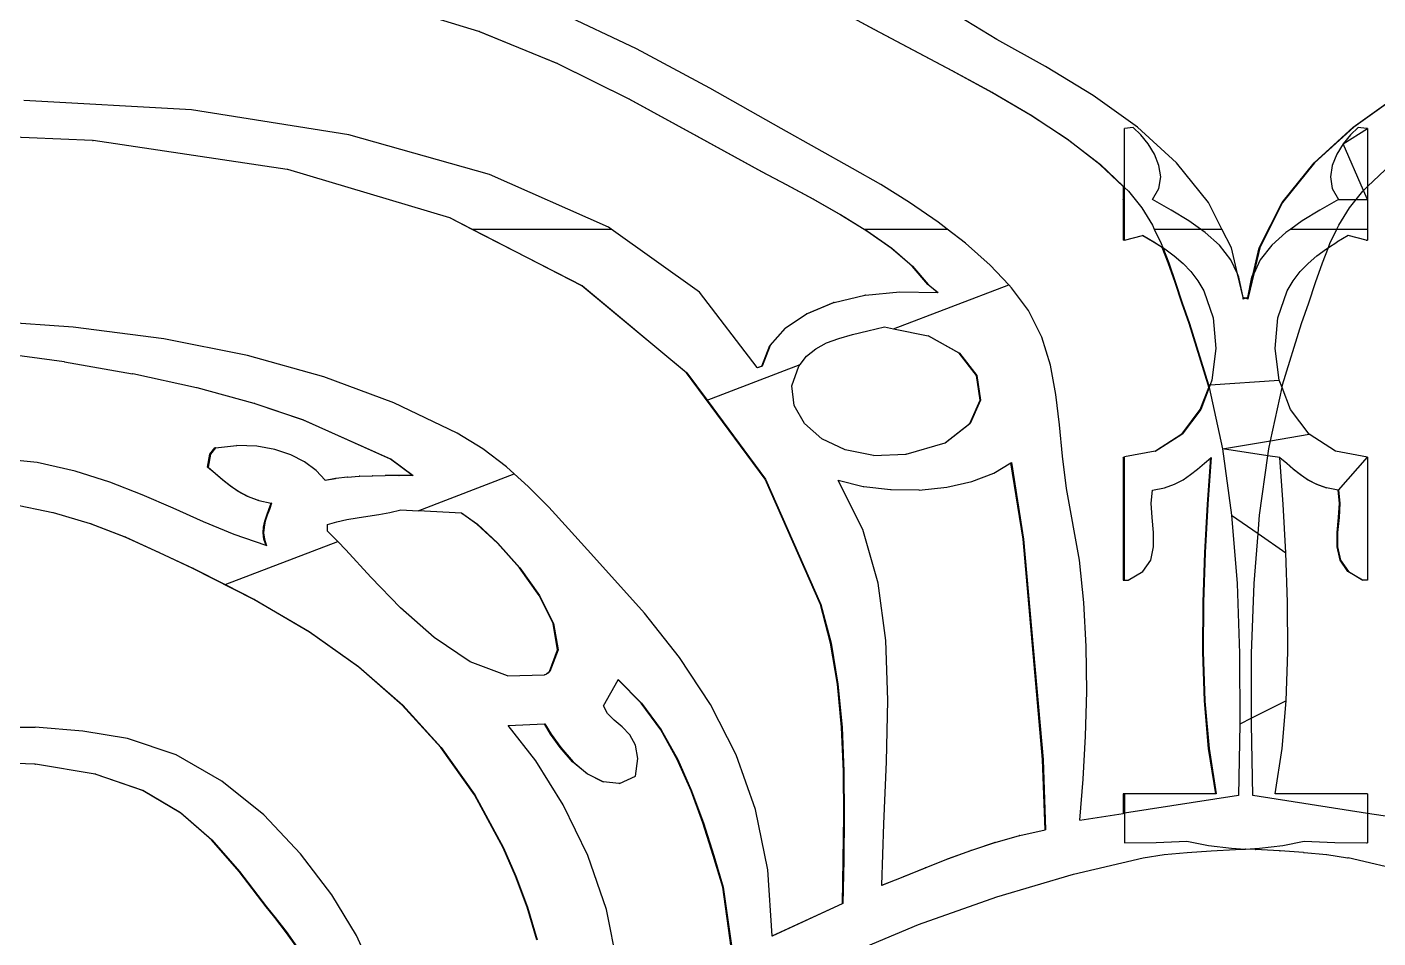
# Model space of a CAD drawing. Header units: inches. Extents: x 3672 to 10975, y -27382 to -746.
# Drawn here: x 4097.61 to 4111.33, y -26881.43 to -26872.18 of the extents above; entities that cross this region are included whole.
import ezdxf

# ---------------------------------------------------------------- set-up
doc = ezdxf.new("R2010")
doc.units = ezdxf.units.IN
doc.header["$LTSCALE"] = 17
doc.header["$MEASUREMENT"] = 0
doc.layers.add('25 BOT BAR', color=12, linetype='Continuous', lineweight=25)

# ---------------------------------------------------------------- blocks, each defined once
blk = doc.blocks.new('A$C99292ed1')
for p, q in [((35.45, 17.778), (33.987, 18.898)), ((34.205, 17.903), (33.469, 18.404)), ((33.474, 18.404), (34.21, 17.903)), ((30.192, 17.881), (29.323, 18.209)), ((31.792, 17.66), (31.002, 18.123)), ((30.985, 17.474), (30.192, 17.881)), ((30.196, 17.881), (30.192, 17.881)), ((30.196, 17.881), (30.99, 17.474)), ((34.997, 17.381), (34.205, 17.903)), ((34.21, 17.903), (34.205, 17.903)), ((34.21, 17.903), (35.002, 17.381)), ((35.946, 17.436), (35.45, 17.778)), ((32.536, 17.161), (31.792, 17.66)), ((31.717, 17.021), (30.985, 17.474)), ((30.99, 17.474), (30.985, 17.474)), ((30.99, 17.474), (31.721, 17.021)), ((36.429, 17.067), (35.946, 17.436)), ((35.402, 17.104), (34.997, 17.381)), ((35.002, 17.381), (34.997, 17.381)), ((35.002, 17.381), (35.406, 17.104)), ((33.26, 16.647), (32.536, 17.161)), ((32.404, 16.552), (31.717, 17.021)), ((31.721, 17.021), (31.717, 17.021)), ((31.721, 17.021), (32.409, 16.552)), ((35.795, 16.815), (35.402, 17.104)), ((35.406, 17.104), (35.402, 17.104)), ((35.406, 17.104), (35.8, 16.815)), ((36.879, 16.663), (36.429, 17.067)), ((39.072, 16.663), (39.522, 17.067)), ((39.527, 17.067), (39.077, 16.663)), ((27.274, 16.884), (25.571, 17.003)), ((28.87, 16.566), (27.274, 16.884)), ((36.165, 16.51), (35.795, 16.815)), ((35.8, 16.815), (35.795, 16.815)), ((35.8, 16.815), (36.17, 16.51)), ((26.268, 16.497), (23.943, 16.617)), ((33.987, 16.14), (33.26, 16.647)), ((36.836, 16.658), (36.749, 16.649)), ((36.749, 15.897), (36.749, 16.649)), ((36.913, 16.565), (36.836, 16.658)), ((37.276, 16.213), (36.879, 16.663)), ((38.674, 16.213), (39.072, 16.663)), ((39.077, 16.663), (38.679, 16.213)), ((38.968, 16.451), (39.216, 16.649)), ((39.12, 16.658), (39.043, 16.565)), ((39.072, 16.663), (39.077, 16.663)), ((39.207, 16.649), (39.12, 16.658)), ((39.216, 16.649), (39.207, 16.649)), ((39.216, 16.649), (39.216, 15.909)), ((26.268, 16.497), (26.273, 16.497)), ((28.245, 16.128), (26.273, 16.497)), ((30.3, 16.064), (28.87, 16.566)), ((33.064, 16.098), (32.404, 16.552)), ((32.409, 16.552), (32.404, 16.552)), ((32.409, 16.552), (33.069, 16.098)), ((36.499, 16.189), (36.165, 16.51)), ((36.17, 16.51), (36.165, 16.51)), ((36.17, 16.51), (36.504, 16.189)), ((36.988, 16.451), (36.913, 16.565)), ((39.043, 16.565), (38.968, 16.451)), ((37.053, 16.32), (36.988, 16.451)), ((38.968, 16.451), (38.903, 16.32)), ((39.176, 15.86), (38.968, 16.451)), ((37.098, 16.179), (37.053, 16.32)), ((37.601, 15.706), (37.276, 16.213)), ((38.35, 15.706), (38.674, 16.213)), ((38.679, 16.213), (38.354, 15.706)), ((38.674, 16.213), (38.679, 16.213)), ((38.903, 16.32), (38.857, 16.179)), ((28.25, 16.128), (28.245, 16.128)), ((29.895, 15.511), (28.25, 16.128)), ((31.507, 15.394), (30.3, 16.064)), ((33.315, 15.933), (33.064, 16.098)), ((33.069, 16.098), (33.064, 16.098)), ((33.069, 16.098), (33.319, 15.933)), ((34.272, 15.938), (33.987, 16.14)), ((36.504, 16.189), (36.499, 16.189)), ((36.734, 15.909), (36.499, 16.189)), ((36.504, 16.189), (36.734, 15.914)), ((37.116, 16.033), (37.098, 16.179)), ((38.857, 16.179), (38.839, 16.033)), ((39.216, 15.909), (39.452, 16.189)), ((33.585, 15.75), (33.315, 15.933)), ((33.319, 15.933), (33.315, 15.933)), ((33.319, 15.933), (33.59, 15.75)), ((34.565, 15.709), (34.272, 15.938)), ((37.098, 15.887), (37.116, 16.033)), ((38.839, 16.033), (38.858, 15.887)), ((36.734, 15.914), (36.734, 15.909)), ((36.734, 15.914), (36.749, 15.897)), ((36.749, 15.892), (36.734, 15.909)), ((36.734, 15.909), (36.734, 15.746)), ((36.734, 15.746), (36.749, 15.787)), ((36.749, 15.897), (36.789, 15.85)), ((36.749, 15.892), (36.749, 15.897)), ((36.749, 15.787), (36.749, 15.892)), ((36.749, 15.746), (36.749, 15.787)), ((36.789, 15.85), (36.923, 15.64)), ((37.034, 15.746), (37.098, 15.887)), ((38.858, 15.887), (38.921, 15.746)), ((39.1, 15.746), (39.167, 15.85)), ((39.167, 15.85), (39.176, 15.86)), ((39.176, 15.86), (39.216, 15.909)), ((39.216, 15.746), (39.176, 15.86)), ((39.216, 15.909), (39.216, 15.746)), ((33.863, 15.553), (33.585, 15.75)), ((33.59, 15.75), (33.585, 15.75)), ((33.59, 15.75), (33.867, 15.553)), ((34.855, 15.458), (34.565, 15.709)), ((36.734, 15.746), (36.734, 15.371)), ((36.749, 15.746), (36.734, 15.746)), ((36.749, 15.371), (36.749, 15.746)), ((37.223, 15.61), (37.034, 15.746)), ((37.737, 15.371), (37.601, 15.706)), ((38.117, 15.132), (38.35, 15.706)), ((38.354, 15.706), (38.122, 15.132)), ((38.35, 15.706), (38.354, 15.706)), ((38.921, 15.746), (38.733, 15.61)), ((38.921, 15.746), (39.1, 15.746)), ((39.033, 15.64), (39.1, 15.746)), ((39.1, 15.746), (39.216, 15.746)), ((39.216, 15.746), (39.216, 15.371)), ((31.238, 14.649), (29.895, 15.511)), ((29.899, 15.511), (29.895, 15.511)), ((29.899, 15.511), (30.118, 15.371)), ((34.132, 15.344), (33.863, 15.553)), ((33.867, 15.553), (33.863, 15.553)), ((33.867, 15.553), (34.103, 15.371)), ((36.923, 15.64), (37.031, 15.418)), ((37.403, 15.473), (37.223, 15.61)), ((38.733, 15.61), (38.553, 15.473)), ((38.924, 15.418), (39.033, 15.64)), ((30.118, 15.371), (31.534, 15.371)), ((30.118, 15.371), (31.243, 14.649)), ((31.534, 15.371), (31.507, 15.394)), ((32.433, 14.571), (31.534, 15.371)), ((34.103, 15.371), (34.137, 15.344)), ((34.103, 15.371), (34.946, 15.371)), ((34.946, 15.371), (34.855, 15.458)), ((35.132, 15.191), (34.946, 15.371)), ((36.749, 15.371), (36.734, 15.371)), ((36.734, 15.371), (36.734, 15.228)), ((36.749, 15.232), (36.749, 15.371)), ((37.031, 15.418), (37.05, 15.371)), ((37.05, 15.371), (37.121, 15.185)), ((37.05, 15.371), (37.519, 15.371)), ((37.519, 15.371), (37.403, 15.473)), ((37.519, 15.371), (37.737, 15.371)), ((37.568, 15.328), (37.519, 15.371)), ((37.834, 15.132), (37.737, 15.371)), ((38.436, 15.371), (38.388, 15.328)), ((38.553, 15.473), (38.436, 15.371)), ((38.436, 15.371), (38.906, 15.371)), ((38.835, 15.185), (38.906, 15.371)), ((38.906, 15.371), (38.924, 15.418)), ((38.906, 15.371), (39.216, 15.371)), ((39.216, 15.371), (39.216, 15.228)), ((34.379, 15.126), (34.132, 15.344)), ((34.137, 15.344), (34.132, 15.344)), ((34.137, 15.344), (34.384, 15.126)), ((36.749, 15.232), (36.734, 15.228)), ((36.749, 15.231), (36.734, 15.228)), ((36.749, 15.231), (36.931, 15.289)), ((36.749, 15.231), (36.749, 15.232)), ((36.931, 15.289), (36.935, 15.29)), ((37.045, 15.206), (36.931, 15.289)), ((36.935, 15.29), (37.049, 15.206)), ((37.712, 15.166), (37.568, 15.328)), ((38.388, 15.328), (38.244, 15.166)), ((39.021, 15.29), (38.906, 15.206)), ((39.202, 15.231), (39.021, 15.29)), ((39.202, 15.231), (39.216, 15.228)), ((34.59, 14.899), (34.379, 15.126)), ((34.384, 15.126), (34.379, 15.126)), ((34.384, 15.126), (34.595, 14.899)), ((35.385, 14.911), (35.132, 15.191)), ((37.045, 15.206), (37.049, 15.206)), ((37.132, 15.136), (37.045, 15.206)), ((37.049, 15.206), (37.13, 15.141)), ((37.121, 15.185), (37.136, 15.136)), ((37.132, 15.136), (37.13, 15.141)), ((37.13, 15.141), (37.136, 15.136)), ((37.193, 14.943), (37.132, 15.136)), ((37.136, 15.136), (37.197, 14.943)), ((37.136, 15.136), (37.156, 15.12)), ((37.156, 15.12), (37.254, 15.031)), ((37.828, 14.98), (37.712, 15.166)), ((37.895, 14.802), (37.834, 15.132)), ((38.056, 14.802), (38.117, 15.132)), ((38.122, 15.132), (38.065, 14.827)), ((38.117, 15.132), (38.122, 15.132)), ((38.244, 15.166), (38.127, 14.98)), ((38.701, 15.031), (38.8, 15.12)), ((38.758, 14.943), (38.819, 15.136)), ((38.8, 15.12), (38.819, 15.136)), ((38.819, 15.136), (38.906, 15.206)), ((38.819, 15.136), (38.835, 15.185)), ((37.254, 15.031), (37.343, 14.935)), ((37.895, 14.802), (37.828, 14.98)), ((38.127, 14.98), (38.061, 14.802)), ((38.612, 14.935), (38.701, 15.031)), ((34.751, 14.667), (34.59, 14.899)), ((34.595, 14.899), (34.59, 14.899)), ((34.595, 14.899), (34.755, 14.667)), ((35.572, 14.664), (35.385, 14.911)), ((37.262, 14.691), (37.193, 14.943)), ((37.197, 14.943), (37.193, 14.943)), ((37.197, 14.943), (37.267, 14.691)), ((37.343, 14.935), (37.423, 14.83)), ((37.423, 14.83), (37.494, 14.714)), ((38.056, 14.802), (38.065, 14.827)), ((38.065, 14.827), (38.061, 14.802)), ((38.461, 14.714), (38.532, 14.83)), ((38.532, 14.83), (38.612, 14.935)), ((38.689, 14.691), (38.758, 14.943)), ((37.33, 14.433), (37.262, 14.691)), ((37.267, 14.691), (37.262, 14.691)), ((37.267, 14.691), (37.335, 14.433)), ((37.494, 14.714), (37.555, 14.584)), ((37.91, 14.761), (37.895, 14.802)), ((37.952, 14.502), (37.895, 14.802)), ((37.952, 14.502), (37.91, 14.761)), ((37.999, 14.502), (38.041, 14.761)), ((38.061, 14.802), (38.004, 14.502)), ((38.045, 14.761), (38.027, 14.647)), ((38.041, 14.761), (38.056, 14.802)), ((38.045, 14.761), (38.041, 14.761)), ((38.061, 14.802), (38.045, 14.761)), ((38.401, 14.584), (38.461, 14.714)), ((38.62, 14.433), (38.689, 14.691)), ((31.243, 14.649), (31.238, 14.649)), ((32.298, 13.543), (31.238, 14.649)), ((31.243, 14.649), (32.303, 13.543)), ((33.019, 13.611), (32.433, 14.571)), ((34.116, 14.529), (34.467, 14.573)), ((34.403, 14.104), (35.572, 14.664)), ((34.467, 14.573), (34.85, 14.564)), ((34.85, 14.564), (34.751, 14.667)), ((34.755, 14.667), (34.751, 14.667)), ((34.755, 14.667), (34.855, 14.564)), ((34.855, 14.564), (34.85, 14.564)), ((35.602, 14.625), (35.572, 14.664)), ((35.772, 14.336), (35.602, 14.625)), ((37.555, 14.584), (37.648, 14.242)), ((37.999, 14.502), (38.027, 14.647)), ((38.027, 14.647), (38.004, 14.502)), ((38.307, 14.242), (38.401, 14.584)), ((33.519, 14.296), (33.793, 14.436)), ((33.798, 14.436), (33.524, 14.296)), ((33.798, 14.436), (33.793, 14.436)), ((33.798, 14.436), (34.112, 14.529)), ((34.116, 14.529), (34.112, 14.529)), ((37.404, 14.17), (37.33, 14.433)), ((37.335, 14.433), (37.33, 14.433)), ((37.335, 14.433), (37.409, 14.17)), ((37.975, 14.492), (37.952, 14.502)), ((37.954, 14.481), (37.952, 14.502)), ((37.978, 14.491), (37.954, 14.481)), ((37.975, 14.492), (37.999, 14.502)), ((37.978, 14.491), (37.975, 14.492)), ((38, 14.5), (37.978, 14.491)), ((38.001, 14.481), (37.978, 14.491)), ((38, 14.5), (37.999, 14.502)), ((38.004, 14.502), (37.999, 14.502)), ((38.004, 14.502), (38, 14.5)), ((38.004, 14.502), (38.001, 14.481)), ((38.547, 14.17), (38.62, 14.433)), ((33.301, 14.113), (33.519, 14.296)), ((33.524, 14.296), (33.306, 14.113)), ((33.524, 14.296), (33.519, 14.296)), ((35.908, 13.998), (35.772, 14.336)), ((26.071, 14.125), (25.072, 14.211)), ((37.597, 13.392), (37.404, 14.17)), ((37.409, 14.17), (37.404, 14.17)), ((37.409, 14.17), (37.602, 13.392)), ((37.648, 14.242), (37.677, 13.852)), ((38.279, 13.852), (38.307, 14.242)), ((38.353, 13.392), (38.547, 14.17)), ((26.993, 13.975), (26.071, 14.125)), ((33.146, 13.89), (33.301, 14.113)), ((33.306, 14.113), (33.151, 13.89)), ((33.306, 14.113), (33.301, 14.113)), ((33.846, 13.981), (33.985, 14.03)), ((33.985, 14.03), (34.14, 14.077)), ((34.14, 14.077), (34.309, 14.128)), ((34.309, 14.128), (34.403, 14.104)), ((34.403, 14.104), (34.753, 14.015)), ((35.068, 13.795), (34.753, 14.015)), ((34.753, 14.015), (34.758, 14.015)), ((34.758, 14.015), (35.073, 13.795)), ((35.996, 13.642), (35.908, 13.998)), ((27.841, 13.763), (26.993, 13.975)), ((33.064, 13.631), (33.146, 13.89)), ((33.151, 13.89), (33.069, 13.631)), ((33.151, 13.89), (33.146, 13.89)), ((33.612, 13.85), (33.721, 13.924)), ((33.721, 13.924), (33.846, 13.981)), ((25.979, 13.683), (25.272, 13.803)), ((28.618, 13.492), (27.841, 13.763)), ((33.453, 13.65), (33.518, 13.755)), ((33.518, 13.755), (33.612, 13.85)), ((35.245, 13.51), (35.068, 13.795)), ((35.073, 13.795), (35.068, 13.795)), ((35.073, 13.795), (35.25, 13.51)), ((37.677, 13.852), (37.636, 13.453)), ((38.32, 13.453), (38.279, 13.852)), ((25.983, 13.683), (25.979, 13.683)), ((25.983, 13.683), (26.672, 13.532)), ((32.508, 13.197), (33.453, 13.65)), ((33.019, 13.611), (33.064, 13.631)), ((33.02, 13.61), (33.019, 13.611)), ((33.069, 13.631), (33.02, 13.61)), ((33.069, 13.631), (33.064, 13.631)), ((33.371, 13.38), (33.441, 13.631)), ((33.441, 13.631), (33.453, 13.65)), ((36.052, 13.27), (35.996, 13.642)), ((26.677, 13.532), (26.672, 13.532)), ((27.324, 13.354), (26.677, 13.532)), ((29.326, 13.164), (28.618, 13.492)), ((32.303, 13.543), (32.298, 13.543)), ((33.098, 12.194), (32.298, 13.543)), ((32.303, 13.543), (32.508, 13.197)), ((35.25, 13.51), (35.245, 13.51)), ((35.282, 13.198), (35.245, 13.51)), ((35.25, 13.51), (35.287, 13.198)), ((37.618, 13.394), (38.32, 13.453)), ((37.636, 13.453), (37.618, 13.394)), ((38.348, 13.359), (38.32, 13.453)), ((27.329, 13.354), (27.324, 13.354)), ((27.909, 13.157), (27.329, 13.354)), ((33.393, 13.132), (33.371, 13.38)), ((37.518, 13.079), (37.603, 13.359)), ((37.608, 13.359), (37.523, 13.079)), ((37.603, 13.359), (37.597, 13.392)), ((37.602, 13.392), (37.597, 13.392)), ((37.602, 13.392), (37.618, 13.394)), ((37.602, 13.392), (37.606, 13.369)), ((37.603, 13.359), (37.606, 13.369)), ((37.606, 13.369), (37.608, 13.359)), ((37.618, 13.394), (37.608, 13.359)), ((37.608, 13.359), (37.742, 12.579)), ((38.232, 12.683), (38.348, 13.359)), ((38.348, 13.359), (38.353, 13.392)), ((38.433, 13.079), (38.348, 13.359)), ((32.508, 13.197), (33.102, 12.194)), ((35.176, 12.901), (35.282, 13.198)), ((35.287, 13.198), (35.181, 12.901)), ((35.287, 13.198), (35.282, 13.198)), ((36.089, 12.884), (36.052, 13.27)), ((27.914, 13.157), (27.909, 13.157)), ((28.403, 12.946), (27.909, 13.157)), ((27.914, 13.157), (28.407, 12.946)), ((29.97, 12.78), (29.326, 13.164)), ((33.497, 12.902), (33.393, 13.132)), ((37.329, 12.766), (37.518, 13.079)), ((37.523, 13.079), (37.333, 12.766)), ((37.518, 13.079), (37.523, 13.079)), ((38.622, 12.766), (38.433, 13.079)), ((29.295, 12.448), (28.403, 12.946)), ((28.407, 12.946), (28.403, 12.946)), ((28.407, 12.946), (29.3, 12.448)), ((33.673, 12.708), (33.497, 12.902)), ((34.926, 12.658), (35.176, 12.901)), ((35.181, 12.901), (34.931, 12.658)), ((35.181, 12.901), (35.176, 12.901)), ((30.23, 12.58), (29.97, 12.78)), ((36.119, 12.486), (36.089, 12.884)), ((37.059, 12.551), (37.329, 12.766)), ((37.332, 12.765), (37.064, 12.551)), ((37.332, 12.765), (37.329, 12.766)), ((37.332, 12.765), (37.333, 12.766)), ((38.232, 12.683), (38.622, 12.766)), ((38.891, 12.551), (38.622, 12.766)), ((33.911, 12.567), (33.673, 12.708)), ((34.532, 12.511), (34.926, 12.658)), ((34.931, 12.658), (34.926, 12.658)), ((37.742, 12.579), (38.232, 12.683)), ((38.214, 12.579), (38.232, 12.683)), ((25.704, 12.407), (24.9, 12.506)), ((27.435, 12.345), (27.46, 12.511)), ((27.465, 12.511), (27.44, 12.345)), ((27.46, 12.511), (27.51, 12.594)), ((27.465, 12.511), (27.46, 12.511)), ((27.515, 12.594), (27.465, 12.511)), ((27.515, 12.594), (27.51, 12.594)), ((27.515, 12.594), (27.729, 12.621)), ((27.729, 12.621), (27.733, 12.621)), ((27.734, 12.621), (27.733, 12.621)), ((27.936, 12.612), (27.734, 12.621)), ((28.118, 12.572), (27.936, 12.612)), ((28.28, 12.504), (28.118, 12.572)), ((28.42, 12.413), (28.28, 12.504)), ((30.47, 12.351), (30.23, 12.58)), ((34.2, 12.496), (33.911, 12.567)), ((34.2, 12.496), (34.528, 12.511)), ((34.532, 12.511), (34.528, 12.511)), ((37.059, 12.551), (36.749, 12.478)), ((37.059, 12.551), (37.064, 12.551)), ((37.742, 12.579), (37.836, 11.736)), ((38.204, 12.492), (37.742, 12.579)), ((38.12, 11.736), (38.204, 12.492)), ((38.204, 12.492), (38.214, 12.579)), ((38.326, 12.469), (38.204, 12.492)), ((39.216, 12.476), (38.891, 12.551)), ((26.091, 12.296), (25.704, 12.407)), ((28.537, 12.303), (28.42, 12.413)), ((29.3, 12.448), (29.295, 12.448)), ((29.518, 12.241), (29.295, 12.448)), ((29.3, 12.448), (29.523, 12.241)), ((30.551, 12.261), (30.47, 12.351)), ((35.422, 12.269), (35.594, 12.404)), ((35.594, 12.404), (35.599, 12.407)), ((35.718, 11.432), (35.594, 12.404)), ((35.599, 12.407), (35.723, 11.432)), ((36.158, 12.077), (36.119, 12.486)), ((36.734, 12.476), (36.749, 12.478)), ((36.734, 12.476), (36.734, 10.912)), ((36.749, 12.454), (36.734, 12.476)), ((36.749, 12.454), (36.749, 12.478)), ((36.749, 10.912), (36.749, 12.454)), ((37.49, 12.323), (37.559, 12.396)), ((37.559, 12.396), (37.624, 12.464)), ((37.591, 11.875), (37.624, 12.464)), ((37.629, 12.469), (37.596, 11.875)), ((37.624, 12.464), (37.629, 12.469)), ((38.326, 12.469), (38.397, 12.396)), ((38.327, 12.464), (38.326, 12.469)), ((38.392, 12.396), (38.327, 12.464)), ((38.359, 11.875), (38.327, 12.464)), ((38.46, 12.323), (38.392, 12.396)), ((38.392, 12.396), (38.397, 12.396)), ((38.397, 12.396), (38.465, 12.323)), ((38.921, 12.054), (39.216, 12.476)), ((39.216, 12.476), (39.216, 10.912)), ((26.444, 12.155), (26.091, 12.296)), ((27.512, 12.266), (27.435, 12.345)), ((27.44, 12.345), (27.435, 12.345)), ((27.44, 12.345), (27.517, 12.266)), ((27.586, 12.186), (27.512, 12.266)), ((27.517, 12.266), (27.512, 12.266)), ((27.517, 12.266), (27.591, 12.186)), ((28.63, 12.18), (28.537, 12.303)), ((28.852, 12.22), (28.74, 12.203)), ((28.857, 12.22), (28.852, 12.22)), ((28.857, 12.22), (28.976, 12.231)), ((28.981, 12.231), (28.976, 12.231)), ((28.981, 12.231), (29.106, 12.238)), ((29.11, 12.238), (29.106, 12.238)), ((29.11, 12.238), (29.24, 12.241)), ((29.245, 12.241), (29.24, 12.241)), ((29.378, 12.242), (29.245, 12.241)), ((29.378, 12.242), (29.38, 12.242)), ((29.383, 12.242), (29.38, 12.242)), ((29.518, 12.241), (29.383, 12.242)), ((29.523, 12.241), (29.518, 12.241)), ((29.575, 11.794), (30.551, 12.261)), ((30.693, 12.101), (30.551, 12.261)), ((35.199, 12.164), (35.422, 12.269)), ((37.343, 12.188), (37.42, 12.253)), ((37.42, 12.253), (37.49, 12.323)), ((38.531, 12.253), (38.46, 12.323)), ((38.465, 12.323), (38.46, 12.323)), ((38.465, 12.323), (38.535, 12.253)), ((38.607, 12.188), (38.531, 12.253)), ((38.535, 12.253), (38.531, 12.253)), ((38.535, 12.253), (38.612, 12.188)), ((26.772, 11.995), (26.444, 12.155)), ((27.664, 12.108), (27.586, 12.186)), ((27.591, 12.186), (27.586, 12.186)), ((27.591, 12.186), (27.668, 12.108)), ((27.668, 12.108), (27.664, 12.108)), ((27.747, 12.037), (27.664, 12.108)), ((27.668, 12.108), (27.752, 12.037)), ((28.63, 12.18), (28.735, 12.203)), ((28.631, 12.179), (28.63, 12.18)), ((28.735, 12.203), (28.631, 12.179)), ((28.74, 12.203), (28.735, 12.203)), ((30.902, 11.837), (30.693, 12.101)), ((33.102, 12.194), (33.098, 12.194)), ((33.66, 10.603), (33.098, 12.194)), ((33.102, 12.194), (33.664, 10.603)), ((33.838, 12.179), (33.839, 12.177)), ((34.094, 12.098), (33.839, 12.177)), ((34.092, 11.556), (33.839, 12.177)), ((34.099, 12.098), (34.094, 12.098)), ((34.373, 12.058), (34.099, 12.098)), ((34.664, 12.056), (34.942, 12.092)), ((34.942, 12.092), (35.199, 12.164)), ((36.29, 11.164), (36.158, 12.077)), ((37.034, 12.054), (37.155, 12.086)), ((37.155, 12.086), (37.256, 12.131)), ((37.256, 12.131), (37.343, 12.188)), ((38.694, 12.131), (38.607, 12.188)), ((38.612, 12.188), (38.607, 12.188)), ((38.612, 12.188), (38.699, 12.131)), ((38.796, 12.086), (38.694, 12.131)), ((38.699, 12.131), (38.694, 12.131)), ((38.699, 12.131), (38.801, 12.086)), ((38.801, 12.086), (38.796, 12.086)), ((38.917, 12.054), (38.801, 12.086)), ((27.085, 11.825), (26.772, 11.995)), ((27.752, 12.037), (27.747, 12.037)), ((27.842, 11.974), (27.747, 12.037)), ((27.752, 12.037), (27.847, 11.974)), ((27.952, 11.924), (27.842, 11.974)), ((27.847, 11.974), (27.842, 11.974)), ((27.847, 11.974), (27.956, 11.924)), ((34.378, 12.058), (34.373, 12.058)), ((34.659, 12.056), (34.378, 12.058)), ((34.664, 12.056), (34.659, 12.056)), ((37.019, 11.89), (37.034, 12.054)), ((38.931, 11.89), (38.917, 12.054)), ((38.921, 12.054), (38.917, 12.054)), ((38.921, 12.054), (38.936, 11.89)), ((25.865, 11.769), (25.44, 11.879)), ((27.393, 11.654), (27.085, 11.825)), ((27.956, 11.924), (27.952, 11.924)), ((27.956, 11.924), (28.08, 11.888)), ((28.036, 11.736), (28.058, 11.811)), ((28.063, 11.811), (28.041, 11.736)), ((28.058, 11.811), (28.08, 11.888)), ((28.063, 11.811), (28.058, 11.811)), ((28.085, 11.888), (28.063, 11.811)), ((28.085, 11.888), (28.08, 11.888)), ((29.288, 11.773), (29.398, 11.805)), ((29.398, 11.805), (29.575, 11.794)), ((31.101, 11.566), (30.902, 11.837)), ((37.028, 11.708), (37.019, 11.89)), ((37.564, 11.259), (37.591, 11.875)), ((37.596, 11.875), (37.569, 11.263)), ((37.591, 11.875), (37.596, 11.875)), ((38.387, 11.259), (38.359, 11.875)), ((38.923, 11.708), (38.931, 11.89)), ((38.936, 11.89), (38.927, 11.708)), ((38.936, 11.89), (38.931, 11.89)), ((25.87, 11.769), (25.865, 11.769)), ((26.247, 11.626), (25.87, 11.769)), ((28.017, 11.662), (28.036, 11.736)), ((28.041, 11.736), (28.022, 11.662)), ((28.041, 11.736), (28.036, 11.736)), ((28.748, 11.654), (28.849, 11.682)), ((28.849, 11.682), (28.954, 11.704)), ((28.954, 11.704), (29.064, 11.725)), ((29.064, 11.725), (29.176, 11.747)), ((29.176, 11.747), (29.288, 11.773)), ((30.014, 11.764), (29.575, 11.794)), ((30.171, 11.624), (30.014, 11.764)), ((30.014, 11.764), (30.019, 11.764)), ((30.019, 11.764), (30.176, 11.624)), ((37.042, 11.519), (37.028, 11.708)), ((37.836, 11.736), (37.891, 10.868)), ((37.836, 11.736), (38.105, 11.503)), ((38.105, 11.503), (38.12, 11.736)), ((38.908, 11.519), (38.923, 11.708)), ((38.927, 11.708), (38.913, 11.519)), ((38.927, 11.708), (38.923, 11.708)), ((26.599, 11.456), (26.247, 11.626)), ((26.252, 11.626), (26.247, 11.626)), ((26.252, 11.626), (26.604, 11.456)), ((27.707, 11.492), (27.393, 11.654)), ((28, 11.511), (28.004, 11.587)), ((28.004, 11.587), (28.017, 11.662)), ((28.009, 11.587), (28.004, 11.587)), ((28.009, 11.587), (28.005, 11.511)), ((28.022, 11.662), (28.009, 11.587)), ((28.022, 11.662), (28.017, 11.662)), ((28.655, 11.619), (28.748, 11.654)), ((28.655, 11.536), (28.655, 11.619)), ((28.758, 11.403), (28.655, 11.536)), ((30.379, 11.381), (30.171, 11.624)), ((30.176, 11.624), (30.171, 11.624)), ((30.176, 11.624), (30.384, 11.381)), ((31.293, 11.298), (31.101, 11.566)), ((34.247, 10.874), (34.092, 11.556)), ((26.94, 11.265), (26.599, 11.456)), ((26.604, 11.456), (26.599, 11.456)), ((26.604, 11.456), (26.945, 11.265)), ((27.613, 10.855), (28.758, 11.403)), ((28.03, 11.352), (27.707, 11.492)), ((28.005, 11.511), (28, 11.511)), ((28.008, 11.432), (28, 11.511)), ((28.005, 11.511), (28.013, 11.432)), ((28.03, 11.352), (28.008, 11.432)), ((28.013, 11.432), (28.008, 11.432)), ((28.013, 11.432), (28.035, 11.349)), ((28.841, 11.297), (28.758, 11.403)), ((35.916, 8.633), (35.718, 11.432)), ((35.718, 11.432), (35.723, 11.432)), ((35.723, 11.432), (35.921, 8.633)), ((37.044, 11.334), (37.042, 11.519)), ((38.064, 10.868), (38.105, 11.503)), ((38.105, 11.503), (38.387, 11.259)), ((38.907, 11.334), (38.908, 11.519)), ((38.913, 11.519), (38.908, 11.519)), ((38.913, 11.519), (38.912, 11.334)), ((27.287, 11.059), (26.94, 11.265)), ((26.945, 11.265), (26.94, 11.265)), ((26.945, 11.265), (27.291, 11.059)), ((28.035, 11.349), (28.03, 11.352)), ((29.092, 10.952), (28.841, 11.297)), ((30.602, 11.069), (30.379, 11.381)), ((30.384, 11.381), (30.379, 11.381)), ((30.384, 11.381), (30.606, 11.069)), ((31.482, 11.038), (31.293, 11.298)), ((37.014, 11.165), (37.044, 11.334)), ((37.546, 10.631), (37.564, 11.259)), ((37.568, 11.259), (37.55, 10.631)), ((37.569, 11.263), (37.564, 11.259)), ((37.564, 11.259), (37.568, 11.259)), ((37.569, 11.263), (37.568, 11.259)), ((38.405, 10.631), (38.387, 11.259)), ((38.937, 11.165), (38.907, 11.334)), ((38.912, 11.334), (38.907, 11.334)), ((38.912, 11.334), (38.942, 11.165)), ((36.336, 10.63), (36.29, 11.164)), ((36.934, 11.021), (37.014, 11.165)), ((39.017, 11.021), (38.937, 11.165)), ((38.942, 11.165), (38.937, 11.165)), ((38.942, 11.165), (39.022, 11.021)), ((27.907, 10.666), (27.287, 11.059)), ((27.291, 11.059), (27.287, 11.059)), ((27.291, 11.059), (27.613, 10.855)), ((30.802, 10.718), (30.602, 11.069)), ((30.606, 11.069), (30.602, 11.069)), ((30.606, 11.069), (30.807, 10.718)), ((31.872, 10.494), (31.482, 11.038)), ((36.786, 10.914), (36.934, 11.021)), ((39.165, 10.914), (39.017, 11.021)), ((39.022, 11.021), (39.017, 11.021)), ((39.022, 11.021), (39.169, 10.914)), ((27.613, 10.855), (27.912, 10.666)), ((29.395, 10.561), (29.092, 10.952)), ((34.324, 10.147), (34.247, 10.874)), ((36.734, 10.912), (36.749, 10.912)), ((36.749, 10.912), (36.786, 10.914)), ((37.891, 10.868), (37.916, 9.982)), ((38.039, 9.982), (38.064, 10.868)), ((39.169, 10.914), (39.165, 10.914)), ((39.202, 10.912), (39.169, 10.914)), ((39.216, 10.912), (39.202, 10.912)), ((30.944, 10.36), (30.802, 10.718)), ((30.807, 10.718), (30.802, 10.718)), ((30.807, 10.718), (30.949, 10.36)), ((28.466, 10.254), (27.907, 10.666)), ((27.912, 10.666), (27.907, 10.666)), ((27.912, 10.666), (28.471, 10.254)), ((33.664, 10.603), (33.66, 10.603)), ((33.763, 10.114), (33.66, 10.603)), ((33.664, 10.603), (33.768, 10.114)), ((36.359, 10.071), (36.336, 10.63)), ((37.543, 10.002), (37.546, 10.631)), ((37.546, 10.631), (37.55, 10.631)), ((37.55, 10.631), (37.548, 10.002)), ((38.408, 10.002), (38.405, 10.631)), ((29.737, 10.183), (29.395, 10.561)), ((32.229, 9.93), (31.872, 10.494)), ((30.991, 10.028), (30.944, 10.36)), ((30.949, 10.36), (30.944, 10.36)), ((30.949, 10.36), (30.996, 10.028)), ((28.968, 9.811), (28.466, 10.254)), ((28.471, 10.254), (28.466, 10.254)), ((28.471, 10.254), (28.972, 9.811)), ((30.104, 9.876), (29.737, 10.183)), ((30.907, 9.752), (30.991, 10.028)), ((30.996, 10.028), (30.912, 9.752)), ((30.996, 10.028), (30.991, 10.028)), ((33.833, 9.592), (33.763, 10.114)), ((33.768, 10.114), (33.763, 10.114)), ((33.768, 10.114), (33.838, 9.592)), ((34.345, 9.387), (34.324, 10.147)), ((36.364, 9.5), (36.359, 10.071)), ((32.543, 9.333), (32.229, 9.93)), ((37.543, 10.002), (37.548, 10.002)), ((37.56, 9.38), (37.543, 10.002)), ((37.548, 10.002), (37.565, 9.38)), ((37.916, 9.982), (37.918, 9.083)), ((38.037, 9.158), (38.039, 9.982)), ((38.391, 9.38), (38.408, 10.002)), ((29.413, 9.326), (28.968, 9.811)), ((28.972, 9.811), (28.968, 9.811)), ((28.972, 9.811), (29.418, 9.326)), ((30.483, 9.699), (30.104, 9.876)), ((30.896, 9.739), (30.907, 9.752)), ((30.912, 9.752), (30.901, 9.739)), ((30.912, 9.752), (30.907, 9.752)), ((30.483, 9.699), (30.858, 9.711)), ((30.858, 9.711), (30.873, 9.72)), ((30.862, 9.711), (30.858, 9.711)), ((30.878, 9.72), (30.862, 9.711)), ((30.873, 9.72), (30.882, 9.725)), ((30.878, 9.72), (30.873, 9.72)), ((30.887, 9.725), (30.878, 9.72)), ((30.882, 9.725), (30.89, 9.732)), ((30.887, 9.725), (30.882, 9.725)), ((30.895, 9.732), (30.887, 9.725)), ((30.89, 9.732), (30.896, 9.739)), ((30.895, 9.732), (30.89, 9.732)), ((30.901, 9.739), (30.895, 9.732)), ((30.901, 9.739), (30.896, 9.739)), ((31.457, 9.317), (31.604, 9.645)), ((31.604, 9.645), (31.606, 9.649)), ((31.838, 9.352), (31.604, 9.645)), ((31.606, 9.649), (31.843, 9.352)), ((33.874, 9.046), (33.833, 9.592)), ((33.838, 9.592), (33.833, 9.592)), ((33.838, 9.592), (33.879, 9.046)), ((36.352, 8.933), (36.364, 9.5)), ((32.038, 9.011), (31.838, 9.352)), ((31.838, 9.352), (31.843, 9.352)), ((31.843, 9.352), (32.042, 9.011)), ((32.804, 8.693), (32.543, 9.333)), ((34.332, 8.606), (34.345, 9.387)), ((37.56, 9.38), (37.565, 9.38)), ((37.602, 8.775), (37.56, 9.38)), ((37.56, 9.38), (37.565, 9.377)), ((37.565, 9.38), (37.565, 9.377)), ((37.565, 9.377), (37.607, 8.775)), ((38.391, 9.38), (38.037, 9.158)), ((38.349, 8.775), (38.391, 9.38)), ((29.804, 8.789), (29.413, 9.326)), ((29.418, 9.326), (29.413, 9.326)), ((29.418, 9.326), (29.809, 8.789)), ((31.498, 9.221), (31.457, 9.317)), ((31.566, 9.136), (31.498, 9.221)), ((30.49, 9.068), (30.858, 9.089)), ((30.769, 8.62), (30.49, 9.068)), ((30.919, 8.956), (30.858, 9.089)), ((30.858, 9.089), (30.862, 9.089)), ((30.862, 9.089), (30.924, 8.956)), ((31.646, 9.049), (31.566, 9.136)), ((37.918, 9.083), (37.905, 8.176)), ((38.037, 9.158), (37.918, 9.083)), ((38.037, 9.083), (38.037, 9.158)), ((38.051, 8.176), (38.037, 9.083)), ((25.193, 9.046), (25.685, 9.045)), ((26.169, 8.994), (25.685, 9.045)), ((26.622, 8.902), (26.169, 8.994)), ((31.017, 8.786), (30.919, 8.956)), ((30.924, 8.956), (30.919, 8.956)), ((30.924, 8.956), (31.022, 8.786)), ((31.723, 8.946), (31.646, 9.049)), ((31.781, 8.817), (31.723, 8.946)), ((32.205, 8.636), (32.038, 9.011)), ((32.042, 9.011), (32.038, 9.011)), ((32.042, 9.011), (32.21, 8.636)), ((33.879, 9.046), (33.874, 9.046)), ((33.893, 8.484), (33.874, 9.046)), ((33.879, 9.046), (33.898, 8.484)), ((36.327, 8.384), (36.352, 8.933)), ((27.118, 8.695), (26.622, 8.902)), ((30.145, 8.188), (29.804, 8.789)), ((29.809, 8.789), (29.804, 8.789)), ((29.809, 8.789), (30.149, 8.188)), ((31.143, 8.607), (31.017, 8.786)), ((31.022, 8.786), (31.017, 8.786)), ((31.022, 8.786), (31.148, 8.607)), ((31.805, 8.647), (31.781, 8.817)), ((27.582, 8.361), (27.118, 8.695)), ((31.78, 8.425), (31.805, 8.647)), ((33.002, 7.998), (32.804, 8.693)), ((37.602, 8.775), (37.607, 8.775)), ((37.674, 8.197), (37.602, 8.775)), ((37.607, 8.775), (37.679, 8.197)), ((38.277, 8.197), (38.349, 8.775)), ((25.682, 8.576), (24.91, 8.612)), ((25.682, 8.576), (25.687, 8.576)), ((26.295, 8.449), (25.687, 8.576)), ((31.047, 8.058), (30.769, 8.62)), ((31.29, 8.452), (31.143, 8.607)), ((31.148, 8.607), (31.143, 8.607)), ((31.148, 8.607), (31.295, 8.452)), ((32.346, 8.239), (32.205, 8.636)), ((32.21, 8.636), (32.205, 8.636)), ((32.21, 8.636), (32.351, 8.239)), ((34.304, 7.818), (34.332, 8.606)), ((35.941, 7.741), (35.916, 8.633)), ((35.921, 8.633), (35.916, 8.633)), ((35.921, 8.633), (35.946, 7.741)), ((26.777, 8.24), (26.295, 8.449)), ((26.3, 8.449), (26.295, 8.449)), ((26.3, 8.449), (26.782, 8.24)), ((31.45, 8.35), (31.29, 8.452)), ((31.295, 8.452), (31.29, 8.452)), ((31.295, 8.452), (31.455, 8.35)), ((31.619, 8.331), (31.78, 8.425)), ((33.898, 8.484), (33.893, 8.484)), ((33.897, 7.918), (33.893, 8.484)), ((33.898, 8.484), (33.901, 7.918)), ((36.293, 7.866), (36.327, 8.384)), ((27.16, 7.959), (26.777, 8.24)), ((26.782, 8.24), (26.777, 8.24)), ((26.782, 8.24), (27.165, 7.959)), ((28.006, 7.931), (27.582, 8.361)), ((31.455, 8.35), (31.45, 8.35)), ((31.614, 8.331), (31.455, 8.35)), ((31.619, 8.331), (31.614, 8.331)), ((32.467, 7.829), (32.346, 8.239)), ((32.351, 8.239), (32.346, 8.239)), ((32.351, 8.239), (32.472, 7.829)), ((30.436, 7.513), (30.145, 8.188)), ((30.149, 8.188), (30.145, 8.188)), ((30.149, 8.188), (30.441, 7.513)), ((36.749, 8.197), (36.734, 8.197)), ((36.734, 8.197), (36.734, 7.95)), ((36.749, 8.197), (36.749, 7.954)), ((37.674, 8.197), (36.749, 8.197)), ((37.905, 8.176), (36.749, 7.954)), ((37.679, 8.197), (37.674, 8.197)), ((39.217, 7.951), (38.051, 8.176)), ((39.217, 8.197), (38.277, 8.197)), ((39.217, 8.197), (39.217, 7.951)), ((27.476, 7.613), (27.16, 7.959)), ((27.165, 7.959), (27.16, 7.959)), ((27.165, 7.959), (27.48, 7.613)), ((31.296, 7.417), (31.047, 8.058)), ((33.127, 7.235), (33.002, 7.998)), ((28.38, 7.439), (28.006, 7.931)), ((32.572, 7.417), (32.467, 7.829)), ((32.472, 7.829), (32.467, 7.829)), ((32.472, 7.829), (32.577, 7.417)), ((33.891, 7.356), (33.897, 7.918)), ((33.901, 7.918), (33.896, 7.356)), ((33.901, 7.918), (33.897, 7.918)), ((36.293, 7.866), (36.734, 7.95)), ((36.734, 7.95), (36.749, 7.954)), ((36.749, 7.954), (36.748, 7.577)), ((39.217, 7.951), (39.217, 7.577)), ((39.658, 7.866), (39.217, 7.951)), ((34.284, 7.038), (34.304, 7.818)), ((35.686, 7.668), (35.941, 7.741)), ((35.946, 7.741), (35.941, 7.741)), ((27.755, 7.213), (27.476, 7.613)), ((27.48, 7.613), (27.476, 7.613)), ((27.48, 7.613), (27.76, 7.213)), ((35.189, 7.48), (35.431, 7.58)), ((35.436, 7.58), (35.194, 7.48)), ((35.436, 7.58), (35.431, 7.58)), ((35.436, 7.58), (35.682, 7.668)), ((35.686, 7.668), (35.682, 7.668)), ((36.748, 7.577), (37.071, 7.581)), ((37.071, 7.581), (37.381, 7.596)), ((37.381, 7.596), (37.6, 7.544)), ((38.356, 7.544), (38.574, 7.596)), ((38.574, 7.596), (38.884, 7.581)), ((38.884, 7.581), (39.207, 7.577)), ((39.207, 7.577), (39.217, 7.577)), ((28.697, 6.917), (28.38, 7.439)), ((30.562, 7.155), (30.436, 7.513)), ((30.441, 7.513), (30.436, 7.513)), ((30.441, 7.513), (30.567, 7.155)), ((31.488, 6.728), (31.296, 7.417)), ((32.668, 7.015), (32.572, 7.417)), ((32.577, 7.417), (32.572, 7.417)), ((32.577, 7.417), (32.672, 7.015)), ((34.953, 7.372), (35.189, 7.48)), ((35.194, 7.48), (34.958, 7.372)), ((35.194, 7.48), (35.189, 7.48)), ((36.938, 7.388), (37.152, 7.43)), ((37.152, 7.43), (37.384, 7.456)), ((37.384, 7.456), (37.627, 7.474)), ((37.6, 7.544), (37.835, 7.511)), ((37.627, 7.474), (37.875, 7.49)), ((37.835, 7.511), (37.975, 7.498)), ((37.875, 7.49), (37.975, 7.498)), ((37.978, 7.498), (37.975, 7.498)), ((37.978, 7.498), (38.12, 7.511)), ((38.075, 7.49), (37.978, 7.498)), ((38.075, 7.49), (38.08, 7.49)), ((38.323, 7.474), (38.08, 7.49)), ((38.12, 7.511), (38.356, 7.544)), ((38.323, 7.474), (38.328, 7.474)), ((38.567, 7.456), (38.328, 7.474)), ((38.567, 7.456), (38.572, 7.456)), ((38.572, 7.456), (38.799, 7.43)), ((38.799, 7.43), (38.804, 7.43)), ((38.804, 7.43), (39.013, 7.388)), ((33.883, 6.808), (33.891, 7.356)), ((33.896, 7.356), (33.888, 6.808)), ((33.896, 7.356), (33.891, 7.356)), ((34.724, 7.26), (34.953, 7.372)), ((34.958, 7.372), (34.729, 7.26)), ((34.958, 7.372), (34.953, 7.372)), ((36.23, 7.178), (36.938, 7.388)), ((39.013, 7.388), (39.018, 7.388)), ((39.721, 7.178), (39.018, 7.388)), ((28.031, 6.766), (27.755, 7.213)), ((27.76, 7.213), (27.755, 7.213)), ((27.76, 7.213), (28.035, 6.766)), ((30.681, 6.761), (30.562, 7.155)), ((30.567, 7.155), (30.562, 7.155)), ((30.567, 7.155), (30.686, 6.761)), ((33.168, 6.395), (33.127, 7.235)), ((34.284, 7.038), (34.5, 7.146)), ((34.505, 7.146), (34.284, 7.036)), ((34.5, 7.146), (34.724, 7.26)), ((34.505, 7.146), (34.5, 7.146)), ((34.729, 7.26), (34.505, 7.146)), ((34.729, 7.26), (34.724, 7.26)), ((35.452, 6.891), (36.23, 7.178)), ((32.767, 6.123), (32.668, 7.015)), ((32.672, 7.015), (32.668, 7.015)), ((32.672, 7.015), (32.772, 6.123)), ((34.284, 7.036), (34.284, 7.038)), ((28.949, 6.398), (28.697, 6.917)), ((34.656, 6.54), (35.452, 6.891)), ((28.118, 6.628), (28.031, 6.766)), ((28.035, 6.766), (28.031, 6.766)), ((28.035, 6.766), (28.123, 6.628)), ((30.778, 6.343), (30.681, 6.761)), ((30.686, 6.761), (30.681, 6.761)), ((30.686, 6.761), (30.782, 6.343)), ((31.598, 6.026), (31.488, 6.728)), ((33.168, 6.395), (33.883, 6.808)), ((33.888, 6.808), (33.168, 6.393)), ((33.888, 6.808), (33.883, 6.808)), ((28.228, 6.452), (28.118, 6.628)), ((28.123, 6.628), (28.118, 6.628)), ((28.123, 6.628), (28.233, 6.452)), ((28.342, 6.251), (28.228, 6.452)), ((28.233, 6.452), (28.228, 6.452)), ((28.233, 6.452), (28.347, 6.251)), ((33.891, 6.138), (34.656, 6.54)), ((29.126, 5.916), (28.949, 6.398)), ((33.168, 6.393), (33.168, 6.395))]:
    blk.add_line(p, q)

msp = doc.modelspace()

# ---------------------------------------------------------------- block references
at = {"layer": '25 BOT BAR', "yscale": 0.8}
msp.add_blockref('A$C99292ed1', (4072.01, -26886.524), dxfattribs=at)

doc.saveas('drawing.dxf')
